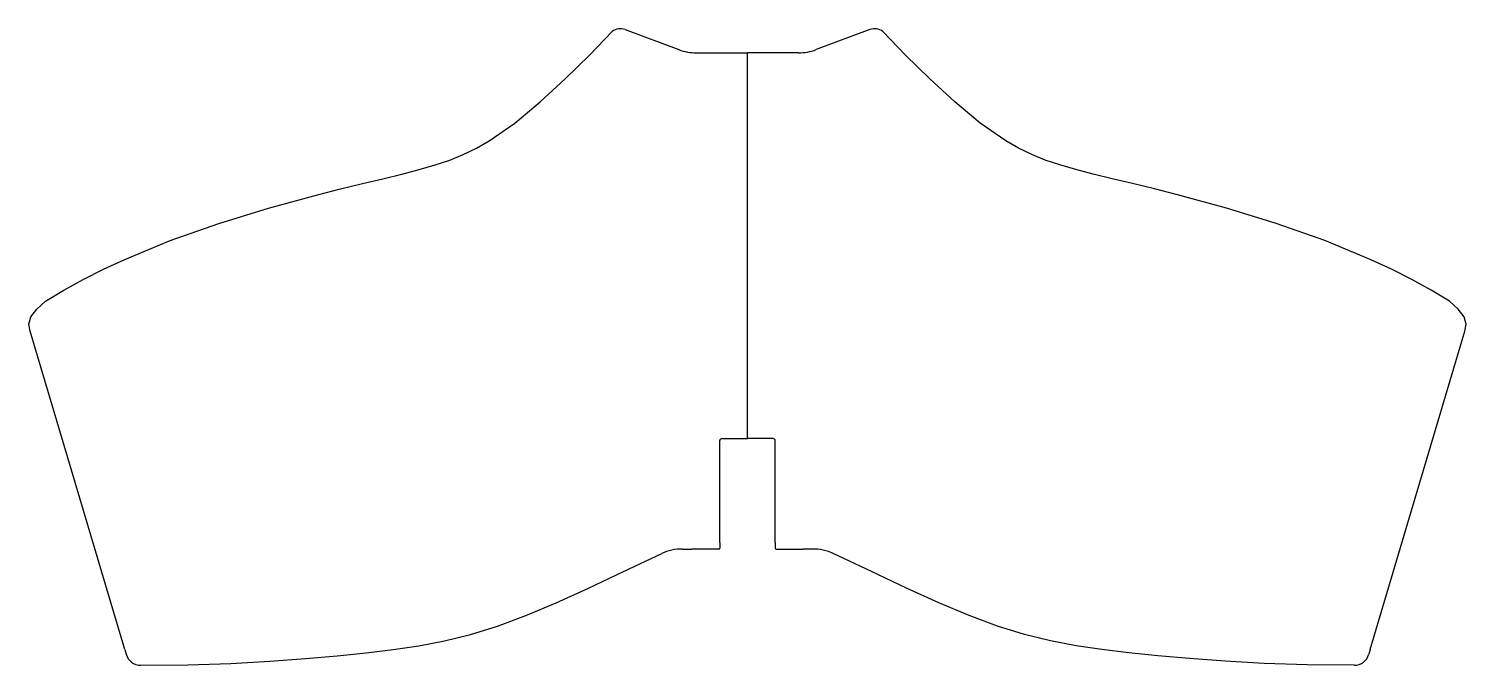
# Model space of a CAD drawing. Header units: millimetres. Extents: x -358 to -77, y 41 to 166.
import ezdxf

# ---------------------------------------------------------------- set-up
doc = ezdxf.new("R2010")
doc.units = ezdxf.units.MM
doc.layers.get('0').update_dxf_attribs({"linetype": 'CONTINUOUS'})

msp = doc.modelspace()

# ---------------------------------------------------------------- linework, layer by layer
for p, q in [((-241.6, 165.9), (-231.09, 161.98)), ((-193.65, 165.9), (-204.16, 161.98)), ((-227.6, 161.35), (-217.63, 161.35)), ((-207.65, 161.35), (-217.63, 161.35)), ((-217.63, 85.8), (-217.63, 161.35)), ((-339.6, 44.5), (-358.13, 106.84)), ((-95.65, 44.5), (-77.12, 106.84)), ((-223.05, 65.41), (-223.05, 85.4)), ((-222.65, 85.8), (-217.63, 85.8)), ((-212.6, 85.8), (-217.63, 85.8)), ((-212.2, 65.41), (-212.2, 85.4)), ((-223.05, 65.41), (-223.05, 64.31)), ((-212.2, 65.41), (-212.2, 64.31)), ((-230.37, 64.15), (-228.55, 64.11)), ((-223.25, 64.11), (-228.55, 64.11)), ((-212, 64.11), (-206.7, 64.11)), ((-204.88, 64.15), (-206.7, 64.11)), ((-339.6, 44.5), (-339.31, 43.53)), ((-95.65, 44.5), (-95.94, 43.53))]:
    msp.add_line(p, q)
for points in [[(-355.09, 112.71), (-351.5, 114.86), (-347.71, 116.94), (-343.73, 118.95), (-339.56, 120.89), (-330.66, 124.56), (-321.18, 127.92), (-311.43, 130.93), (-301.87, 133.54), (-297.33, 134.69), (-293.03, 135.74), (-289.01, 136.7), (-285.3, 137.61), (-281.91, 138.48), (-278.81, 139.38), (-275.95, 140.34), (-273.28, 141.42), (-270.71, 142.67), (-268.2, 144.11), (-263.21, 147.6), (-258.22, 151.76), (-253.32, 156.28), (-248.6, 160.92), (-244.12, 165.55)], [(-80.16, 112.71), (-83.75, 114.86), (-87.54, 116.94), (-91.52, 118.95), (-95.69, 120.89), (-104.59, 124.56), (-114.07, 127.92), (-123.82, 130.93), (-133.38, 133.54), (-137.92, 134.69), (-142.22, 135.74), (-146.24, 136.7), (-149.95, 137.61), (-153.34, 138.48), (-156.44, 139.38), (-159.3, 140.34), (-161.97, 141.42), (-164.54, 142.67), (-167.05, 144.11), (-172.04, 147.6), (-177.03, 151.76), (-181.93, 156.28), (-186.65, 160.92), (-191.13, 165.55)], [(-358.13, 106.84), (-358.39, 108.19), (-357.96, 109.61), (-356.82, 111.13), (-355.09, 112.71)], [(-77.12, 106.84), (-76.86, 108.19), (-77.29, 109.61), (-78.43, 111.13), (-80.16, 112.71)], [(-336.45, 41.39), (-327.26, 41.46), (-318.83, 41.74), (-311.15, 42.16), (-304.22, 42.68), (-297.98, 43.24), (-292.3, 43.83), (-287.03, 44.47), (-281.97, 45.22), (-276.98, 46.19), (-271.88, 47.44), (-266.59, 49.07), (-261.02, 51.11), (-255.11, 53.6), (-248.75, 56.48), (-241.88, 59.72), (-234.43, 63.27)], [(-98.8, 41.39), (-107.99, 41.46), (-116.42, 41.74), (-124.1, 42.16), (-131.03, 42.68), (-137.27, 43.24), (-142.95, 43.83), (-148.22, 44.47), (-153.28, 45.22), (-158.27, 46.19), (-163.37, 47.44), (-168.66, 49.07), (-174.23, 51.11), (-180.14, 53.6), (-186.5, 56.48), (-193.37, 59.72), (-200.82, 63.27)]]:
    msp.add_lwpolyline(points)
for centre, radius, start, end in [((-242.54, 163.39), 2.68, 69.547, 126.2639), ((-192.71, 163.39), 2.68, 53.7361, 110.453), ((-227.6, 171.35), 10, 249.547, 270), ((-207.65, 171.35), 10, 270, 290.453), ((-222.65, 85.4), 0.4, 89.995, 179.995), ((-212.6, 85.4), 0.4, 0.005, 90.005), ((-230.55, 55.15), 9, 88.8717, 115.5519), ((-223.25, 64.31), 0.2, 270, 359.995), ((-212, 64.31), 0.2, 180.005, 270), ((-204.7, 55.15), 9, 64.4481, 91.1283), ((-336.44, 44.39), 3, 196.5521, 269.7106), ((-98.81, 44.39), 3, 270.2894, 343.4479)]:
    msp.add_arc(centre, radius, start, end)

doc.saveas('drawing.dxf')
